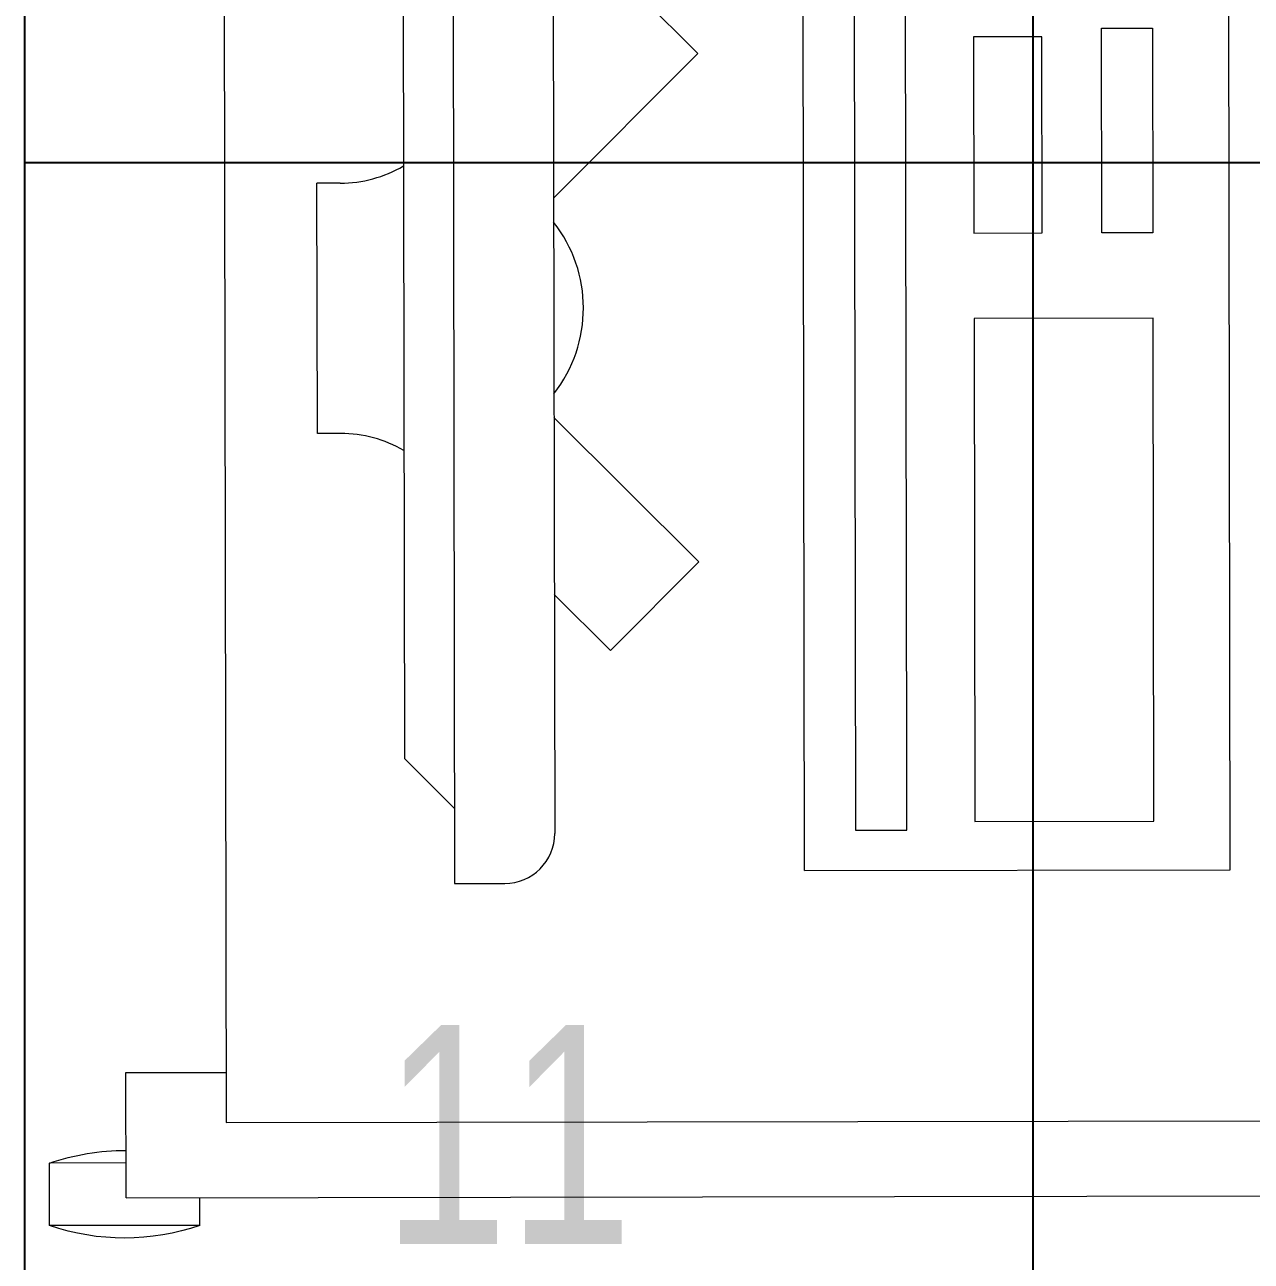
# Model space of a CAD drawing. Header units: inches. Extents: x -12418 to 183584, y -29325 to 19878.
# Drawn here: x 40997.1 to 41487.1, y -11839.1 to -11345 of the extents above; entities that cross this region are included whole.
import ezdxf

# ---------------------------------------------------------------- set-up
doc = ezdxf.new("R2010")
doc.units = ezdxf.units.IN
doc.header["$LTSCALE"] = 25
doc.header["$MEASUREMENT"] = 0
doc.linetypes.add('DASHDOT', pattern=[25.4, 12.7, -6.35, 0, -6.35])
for name, color, linetype, lineweight in [('00-Ground Floor$0$72_EGR_EQP_TAG', 142, 'Continuous', 5), ('00-Ground Floor$0$LOADING', 253, 'Continuous', 5), ('00-Ground Floor$0$Walls', 251, 'Continuous', 5), ('E-LITE-CLNG-CNDT', 6, 'DASHDOT', 35)]:
    doc.layers.add(name, color=color, linetype=linetype, lineweight=lineweight)
doc.layers.add('00-Ground Floor$0$False Ceiling', color=251, linetype='Continuous')
doc.styles.add('00-Ground Floor$0$X3G_ENTITY_257CFD', font='swisscl.ttf', dxfattribs={"height": 200})

# ---------------------------------------------------------------- blocks, each defined once
blk = doc.blocks.new('00-Ground Floor$0$workstation')
at = {"layer": '00-Ground Floor$0$LOADING'}
for p, q in [((2797.299, -990.665, 0), (2797.295, -993.165, 0)), ((2803.299, -990.675, 0), (2797.299, -990.665, 0)), ((2803.299, -990.675, 0), (2803.297, -991.786, 0)), ((2800.355, -991.781, 0), (2800.347, -996.781, 0)), ((2800.355, -991.781, 0), (2858.355, -991.877, 0)), ((2800.353, -993.17, 0), (2797.295, -993.165, 0)), ((2804.249, -1055.787, 0), (2804.35, -994.788, 0)), ((2804.35, -994.788, 0), (2854.35, -994.87, 0)), ((2800.347, -996.781, 0), (2804.347, -996.788, 0)), ((2813.402, -1050.332, 0), (2813.478, -1004.332, 0)), ((2813.478, -1004.332, 0), (2815.478, -1004.335, 0)), ((2827.457, -1004.855, 0), (2827.383, -1049.855, 0)), ((2827.457, -1004.855, 0), (2844.457, -1004.883, 0)), ((2844.457, -1004.883, 0), (2844.383, -1049.883, 0)), ((2817.405, -1048.338, 0), (2817.475, -1006.338, 0)), ((2829.442, -1039.863, 0), (2829.498, -1006.47, 0)), ((2829.498, -1006.47, 0), (2831.541, -1006.474, 0)), ((2831.541, -1006.474, 0), (2831.537, -1008.969, 0)), ((2834.231, -1026.922, 0), (2834.264, -1006.819, 0)), ((2834.264, -1006.819, 0), (2841.415, -1006.831, 0)), ((2841.415, -1006.831, 0), (2841.382, -1026.934, 0)), ((2811.47, -1009.328, 0), (2813.473, -1007.332, 0)), ((2831.537, -1008.969, 0), (2831.485, -1039.866, 0)), ((2811.41, -1045.328, 0), (2811.47, -1009.328, 0)), ((2807.996, -1022.323, 0), (2807.979, -1032.323, 0)), ((2808.925, -1022.324, 0), (2807.996, -1022.323, 0)), ((2841.382, -1026.934, 0), (2834.231, -1026.922, 0)), ((2834.212, -1038.167, 0), (2834.225, -1030.33, 0)), ((2834.225, -1030.33, 0), (2836.949, -1030.334, 0)), ((2836.949, -1030.334, 0), (2836.936, -1038.171, 0)), ((2839.333, -1030.338, 0), (2839.319, -1038.516, 0)), ((2841.376, -1030.342, 0), (2839.333, -1030.338, 0)), ((2841.362, -1038.519, 0), (2841.376, -1030.342, 0)), ((2808.908, -1032.324, 0), (2807.979, -1032.323, 0)), ((2836.936, -1038.171, 0), (2834.212, -1038.167, 0)), ((2839.319, -1038.516, 0), (2841.362, -1038.519, 0))]:
    blk.add_line(p, q, dxfattribs=at)
at = {"layer": '00-Ground Floor$0$LOADING', "extrusion": (1.65729e-10, -2.0259e-11, -1)}
for p, q in [((2817.459, -1015.886, 0), (2819.7, -1013.652, 0)), ((2823.23, -1017.193, 0), (2819.7, -1013.652, 0)), ((2817.447, -1022.957, 0), (2823.23, -1017.193, 0))]:
    blk.add_line(p, q, dxfattribs=at)
at = {"layer": '00-Ground Floor$0$LOADING', "extrusion": (1.65465e-10, -1.79463e-10, -1)}
for p, q in [((2817.433, -1031.72, 0), (2823.196, -1037.503, 0)), ((2823.196, -1037.503, 0), (2819.655, -1041.032, 0))]:
    blk.add_line(p, q, dxfattribs=at)
at = {"layer": '00-Ground Floor$0$LOADING'}
for centre, start, end in [((2800.285, -999.42, 0), 70.9805, 108.8298), ((2800.31, -984.42, 0), 250.9805, 270.2617)]:
    blk.add_arc(centre, 9.25, start, end, dxfattribs=at)
at = {"layer": '00-Ground Floor$0$LOADING', "extrusion": (1.03527e-10, -9.97581e-11, -1)}
for centre, major_axis, start_param, end_param in [((2815.475, -1006.335, 0), (1.412, -1.417), 3.926991, 5.497787), ((2808.933, -1017.324, 0), (-3.541, -3.53), -1.314396, -0.785398), ((2813.059, -1027.331, 0), (3.928, -3.941), 4.833569, 6.162005), ((2808.9, -1037.324, 0), (-3.541, -3.53), 2.356194, 2.885192)]:
    blk.add_ellipse(centre, major_axis=major_axis, ratio=1, start_param=start_param, end_param=end_param, dxfattribs=at)
blk = doc.blocks.new('00-Ground Floor$0$A$Ce9e1c4c3')
at = {"layer": '00-Ground Floor$0$False Ceiling', "color": 254}
blk.add_line((-59002.87, -12867.43, 0), (-59002.87, -8847.43, 0), dxfattribs=at)
at = {"layer": '00-Ground Floor$0$False Ceiling', "color": 254, "linetype": 'Continuous'}
for p, q in [((-58600, -12867.43), (-58600, -8847.43)), ((-59002.87, -11400), (-55142.47, -11400))]:
    blk.add_line(p, q, dxfattribs=at)
blk = doc.blocks.new('00-Ground Floor')
at = {"layer": '00-Ground Floor$0$Walls'}
blk.add_line((40997.13, -8847.43, 0), (40997.13, -12867.43, 0), dxfattribs=at)
at = {"layer": '00-Ground Floor$0$False Ceiling', "color": 254}
blk.add_blockref('00-Ground Floor$0$A$Ce9e1c4c3', (100000, 0), dxfattribs=at)
at = {"layer": '00-Ground Floor$0$LOADING', "xscale": -10, "yscale": 10, "zscale": 10, "rotation": 180}
blk.add_blockref('00-Ground Floor$0$workstation', (13034.07, -21731.53, 0), dxfattribs=at)
at = {"layer": '00-Ground Floor$0$72_EGR_EQP_TAG', "insert": (41190.11, -11744.7, 0), "char_height": 87.473, "attachment_point": 2, "style": '00-Ground Floor$0$X3G_ENTITY_257CFD'}
blk.add_mtext('11', dxfattribs=at)

msp = doc.modelspace()

# ---------------------------------------------------------------- block references
at = {"layer": 'E-LITE-CLNG-CNDT', "color": 1}
msp.add_blockref('00-Ground Floor', (0, 0), dxfattribs=at)

doc.saveas('drawing.dxf')
